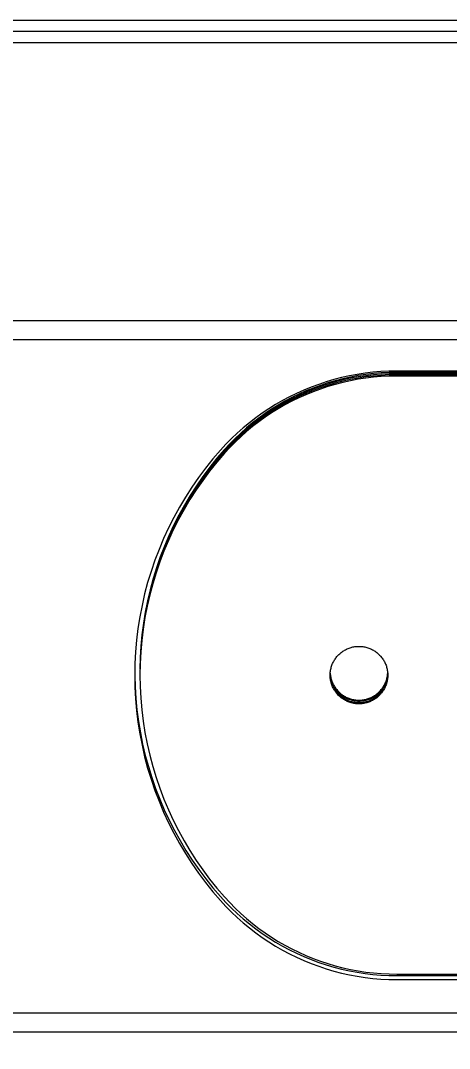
# Model space of a CAD drawing. Header units: millimetres. Extents: x -279 to 4999, y 61 to 3536.
# Drawn here: x 1339.3 to 1380.2, y 3176.5 to 3274.5 of the extents above; entities that cross this region are included whole.
import ezdxf

# ---------------------------------------------------------------- set-up
doc = ezdxf.new("R2010")
doc.units = ezdxf.units.MM
doc.layers.add('ZANO_R', color=7, linetype='Continuous', lineweight=0)
doc.layers.add('ZANO_W', color=1, linetype='Continuous', lineweight=0)
doc.styles.add('Arial', font='arial.ttf')
doc.styles.get("Standard").update_dxf_attribs({"font": 'ARIALUNI.TTF'})
doc.dimstyles.new('pl i ang', dxfattribs={"dimtxt": 50, "dimasz": 50, "dimexe": 1.25, "dimexo": 0.625, "dimgap": 10, "dimtad": 1, "dimtoh": 1, "dimtxsty": 'Standard', "dimcen": 2.5, "dimclrd": 1, "dimclre": 1, "dimclrt": 1, "dimadec": 0, "dimazin": 0, "dimtfac": 1, "dimtmove": 0, "dimatfit": 3, "dimfxl": 1, "dimarcsym": 1})

# ---------------------------------------------------------------- blocks, each defined once
blk = doc.blocks.new('*D420')
at = {"layer": 'ZANO_W', "color": 1, "lineweight": -2}
blk.add_arc((3828.638, 2822.362), 150.809, 99.55169, 164.75824, dxfattribs=at)
at = {"layer": 'ZANO_W', "color": 1}
for points in [[(3803.838, 2964.418), (3803.389, 2977.744), (3843.59, 2972.429)], [(3676.526, 2862.893), (3689.741, 2861.125), (3677.829, 2822.362)]]:
    blk.add_solid(points, dxfattribs=at)
at = {"layer": 'ZANO_W', "color": 1, "insert": (3706.832, 2956.908), "char_height": 40, "attachment_point": 5, "rotation": 42.15496, "style": 'Arial'}
blk.add_mtext('96%%d', dxfattribs=at)

msp = doc.modelspace()

# ---------------------------------------------------------------- linework, layer by layer
at = {"layer": 'ZANO_R'}
for p, q in [((2672.69, 3274.482), (191.518, 3274.482)), ((191.104, 3273.482), (2673.104, 3273.482)), ((2678.905, 3272.362), (188.218, 3272.362)), ((1399.24, 3245.855), (1311.838, 3245.855)), ((1311.838, 3244.071), (1399.24, 3244.071)), ((1369.169, 3240.246), (1368.44, 3240.032)), ((1369.904, 3240.436), (1369.169, 3240.246)), ((1370.021, 3240.328), (1369.302, 3240.142)), ((1370.645, 3240.601), (1369.904, 3240.436)), ((1370.746, 3240.489), (1370.021, 3240.328)), ((1370.746, 3240.371), (1370.021, 3240.21)), ((1370.746, 3240.254), (1370.021, 3240.092)), ((1371.392, 3240.74), (1370.645, 3240.601)), ((1371.476, 3240.626), (1370.746, 3240.489)), ((1371.476, 3240.508), (1370.746, 3240.371)), ((1371.476, 3240.39), (1370.746, 3240.254)), ((1371.476, 3240.273), (1370.746, 3240.136)), ((1372.143, 3240.855), (1371.392, 3240.74)), ((1372.21, 3240.738), (1371.476, 3240.626)), ((1372.21, 3240.62), (1371.476, 3240.508)), ((1372.21, 3240.502), (1371.476, 3240.39)), ((1372.21, 3240.385), (1371.476, 3240.273)), ((1372.897, 3240.944), (1372.143, 3240.855)), ((1372.948, 3240.825), (1372.21, 3240.738)), ((1372.948, 3240.707), (1372.21, 3240.62)), ((1372.948, 3240.589), (1372.21, 3240.502)), ((1372.948, 3240.472), (1372.21, 3240.385)), ((1373.654, 3241.008), (1372.897, 3240.944)), ((1373.688, 3240.887), (1372.948, 3240.825)), ((1373.688, 3240.769), (1372.948, 3240.707)), ((1373.688, 3240.652), (1372.948, 3240.589)), ((1373.688, 3240.534), (1372.948, 3240.472)), ((1374.412, 3241.046), (1373.654, 3241.008)), ((1374.429, 3240.924), (1373.688, 3240.887)), ((1374.429, 3240.807), (1373.688, 3240.769)), ((1374.429, 3240.689), (1373.688, 3240.652)), ((1374.429, 3240.571), (1373.688, 3240.534)), ((1375.172, 3241.059), (1374.412, 3241.046)), ((1375.172, 3240.937), (1374.429, 3240.924)), ((1375.172, 3240.819), (1374.429, 3240.807)), ((1375.172, 3240.701), (1374.429, 3240.689)), ((1375.172, 3240.584), (1374.429, 3240.571)), ((1491.951, 3241.059), (1375.172, 3241.059)), ((1491.951, 3240.937), (1375.172, 3240.937)), ((1491.951, 3240.819), (1375.172, 3240.819)), ((1491.951, 3240.701), (1375.172, 3240.701)), ((1491.951, 3240.584), (1375.172, 3240.584)), ((1366.303, 3239.243), (1365.61, 3238.932)), ((1367.007, 3239.53), (1366.303, 3239.243)), ((1367.188, 3239.442), (1366.5, 3239.161)), ((1367.188, 3239.324), (1366.5, 3239.044)), ((1367.719, 3239.793), (1367.007, 3239.53)), ((1367.885, 3239.699), (1367.188, 3239.442)), ((1367.885, 3239.581), (1367.188, 3239.324)), ((1367.885, 3239.464), (1367.188, 3239.206)), ((1367.885, 3239.346), (1367.188, 3239.089)), ((1368.44, 3240.032), (1367.719, 3239.793)), ((1368.59, 3239.933), (1367.885, 3239.699)), ((1368.59, 3239.815), (1367.885, 3239.581)), ((1368.59, 3239.697), (1367.885, 3239.464)), ((1368.59, 3239.579), (1367.885, 3239.346)), ((1369.302, 3240.142), (1368.59, 3239.933)), ((1369.302, 3240.025), (1368.59, 3239.815)), ((1369.302, 3239.907), (1368.59, 3239.697)), ((1369.302, 3239.789), (1368.59, 3239.579)), ((1370.021, 3240.21), (1369.302, 3240.025)), ((1370.021, 3240.092), (1369.302, 3239.907)), ((1370.021, 3239.975), (1369.302, 3239.789)), ((1370.746, 3240.136), (1370.021, 3239.975)), ((1364.928, 3238.599), (1364.257, 3238.242)), ((1365.155, 3238.531), (1364.5, 3238.183)), ((1365.155, 3238.414), (1364.5, 3238.065)), ((1365.155, 3238.296), (1364.5, 3237.948)), ((1365.61, 3238.932), (1364.928, 3238.599)), ((1365.823, 3238.858), (1365.155, 3238.531)), ((1365.823, 3238.74), (1365.155, 3238.414)), ((1365.823, 3238.622), (1365.155, 3238.296)), ((1365.823, 3238.505), (1365.155, 3238.178)), ((1366.5, 3239.161), (1365.823, 3238.858)), ((1366.5, 3239.044), (1365.823, 3238.74)), ((1366.5, 3238.926), (1365.823, 3238.622)), ((1366.5, 3238.808), (1365.823, 3238.505)), ((1367.188, 3239.206), (1366.5, 3238.926)), ((1367.188, 3239.089), (1366.5, 3238.808)), ((1362.954, 3237.463), (1362.322, 3237.04)), ((1363.225, 3237.421), (1362.608, 3237.008)), ((1363.225, 3237.303), (1362.608, 3236.89)), ((1363.599, 3237.863), (1362.954, 3237.463)), ((1363.856, 3237.813), (1363.225, 3237.421)), ((1363.856, 3237.695), (1363.225, 3237.303)), ((1363.856, 3237.577), (1363.225, 3237.185)), ((1363.856, 3237.459), (1363.225, 3237.068)), ((1364.257, 3238.242), (1363.599, 3237.863)), ((1364.5, 3238.183), (1363.856, 3237.813)), ((1364.5, 3238.065), (1363.856, 3237.695)), ((1364.5, 3237.948), (1363.856, 3237.577)), ((1364.5, 3237.83), (1363.856, 3237.459)), ((1365.155, 3238.178), (1364.5, 3237.83)), ((1361.706, 3236.597), (1361.104, 3236.133)), ((1362.005, 3236.574), (1361.417, 3236.121)), ((1362.005, 3236.456), (1361.417, 3236.003)), ((1362.005, 3236.339), (1361.417, 3235.885)), ((1362.322, 3237.04), (1361.706, 3236.597)), ((1362.608, 3237.008), (1362.005, 3236.574)), ((1362.608, 3236.89), (1362.005, 3236.456)), ((1362.608, 3236.772), (1362.005, 3236.339)), ((1362.608, 3236.655), (1362.005, 3236.221)), ((1363.225, 3237.185), (1362.608, 3236.772)), ((1363.225, 3237.068), (1362.608, 3236.655)), ((1360.519, 3235.649), (1359.95, 3235.146)), ((1360.845, 3235.647), (1360.289, 3235.155)), ((1360.845, 3235.53), (1360.289, 3235.037)), ((1360.845, 3235.412), (1360.289, 3234.92)), ((1361.104, 3236.133), (1360.519, 3235.649)), ((1361.417, 3236.121), (1360.845, 3235.647)), ((1361.417, 3236.003), (1360.845, 3235.53)), ((1361.417, 3235.885), (1360.845, 3235.412)), ((1361.417, 3235.767), (1360.845, 3235.294)), ((1362.005, 3236.221), (1361.417, 3235.767)), ((1359.399, 3234.623), (1358.865, 3234.083)), ((1359.749, 3234.645), (1359.228, 3234.116)), ((1359.749, 3234.527), (1359.228, 3233.998)), ((1359.749, 3234.409), (1359.228, 3233.881)), ((1359.95, 3235.146), (1359.399, 3234.623)), ((1360.289, 3235.155), (1359.749, 3234.645)), ((1360.289, 3235.037), (1359.749, 3234.527)), ((1360.289, 3234.92), (1359.749, 3234.409)), ((1360.289, 3234.802), (1359.749, 3234.291)), ((1360.845, 3235.294), (1360.289, 3234.802)), ((1358.35, 3233.525), (1357.62, 3232.677)), ((1358.724, 3233.57), (1358.012, 3232.744)), ((1358.724, 3233.452), (1358.025, 3232.641)), ((1358.865, 3234.083), (1358.35, 3233.525)), ((1359.228, 3234.116), (1358.724, 3233.57)), ((1359.228, 3233.998), (1358.724, 3233.452)), ((1359.228, 3233.881), (1358.724, 3233.335)), ((1359.228, 3233.763), (1358.724, 3233.217)), ((1359.749, 3234.291), (1359.228, 3233.763)), ((1357.62, 3232.677), (1356.92, 3231.804)), ((1358.005, 3232.382), (1357.315, 3231.523)), ((1358.012, 3232.744), (1357.33, 3231.894)), ((1358.025, 3232.641), (1357.353, 3231.806)), ((1358.053, 3232.557), (1357.407, 3231.757)), ((1358.724, 3233.217), (1358.005, 3232.382)), ((1358.724, 3233.335), (1358.053, 3232.557)), ((1356.92, 3231.804), (1356.25, 3230.908)), ((1357.315, 3231.523), (1356.656, 3230.641)), ((1357.33, 3231.894), (1356.676, 3231.021)), ((1357.353, 3231.806), (1356.71, 3230.95)), ((1357.407, 3231.757), (1356.788, 3230.938)), ((1356.25, 3230.908), (1355.612, 3229.989)), ((1356.656, 3230.641), (1356.028, 3229.736)), ((1356.676, 3231.021), (1356.053, 3230.126)), ((1356.71, 3230.95), (1356.096, 3230.072)), ((1356.788, 3230.938), (1356.195, 3230.098)), ((1355.612, 3229.989), (1355.006, 3229.048)), ((1356.028, 3229.736), (1355.431, 3228.809)), ((1356.053, 3230.126), (1355.461, 3229.21)), ((1356.096, 3230.072), (1355.512, 3229.173)), ((1356.195, 3230.098), (1355.63, 3229.241)), ((1355.006, 3229.048), (1354.433, 3228.087)), ((1355.431, 3228.809), (1354.867, 3227.863)), ((1355.461, 3229.21), (1354.901, 3228.274)), ((1355.512, 3229.173), (1354.959, 3228.256)), ((1355.63, 3229.241), (1355.092, 3228.365)), ((1354.433, 3228.087), (1353.893, 3227.106)), ((1354.867, 3227.863), (1354.336, 3226.898)), ((1354.901, 3228.274), (1354.374, 3227.32)), ((1354.959, 3228.256), (1354.437, 3227.321)), ((1355.092, 3228.365), (1354.583, 3227.472)), ((1353.893, 3227.106), (1353.388, 3226.108)), ((1354.336, 3226.898), (1353.839, 3225.915)), ((1354.374, 3227.32), (1353.879, 3226.348)), ((1354.437, 3227.321), (1353.946, 3226.368)), ((1354.404, 3227.14), (1353.947, 3226.25)), ((1354.41, 3227.152), (1354.404, 3227.14)), ((1354.573, 3227.453), (1354.41, 3227.152)), ((1354.583, 3227.472), (1354.573, 3227.453)), ((1353.388, 3226.108), (1352.918, 3225.092)), ((1353.839, 3225.915), (1353.376, 3224.915)), ((1353.879, 3226.348), (1353.418, 3225.36)), ((1353.946, 3226.368), (1353.489, 3225.4)), ((1353.947, 3226.25), (1353.518, 3225.346)), ((1352.918, 3225.092), (1352.484, 3224.061)), ((1353.376, 3224.915), (1352.948, 3223.9)), ((1353.418, 3225.36), (1352.991, 3224.356)), ((1353.489, 3225.4), (1353.064, 3224.416)), ((1353.518, 3225.346), (1353.118, 3224.429)), ((1352.484, 3224.061), (1352.085, 3223.016)), ((1352.948, 3223.9), (1352.555, 3222.87)), ((1352.991, 3224.356), (1352.599, 3223.339)), ((1353.064, 3224.416), (1352.672, 3223.419)), ((1353.118, 3224.429), (1352.747, 3223.5)), ((1352.085, 3223.016), (1351.723, 3221.957)), ((1352.555, 3222.87), (1352.199, 3221.828)), ((1352.599, 3223.339), (1352.242, 3222.309)), ((1352.672, 3223.419), (1352.314, 3222.409)), ((1352.494, 3222.814), (1352.382, 3222.492)), ((1352.503, 3222.839), (1352.494, 3222.814)), ((1352.619, 3223.158), (1352.503, 3222.839)), ((1352.628, 3223.184), (1352.619, 3223.158)), ((1352.747, 3223.5), (1352.628, 3223.184)), ((1351.723, 3221.957), (1351.398, 3220.886)), ((1352.199, 3221.828), (1351.879, 3220.773)), ((1352.242, 3222.309), (1351.92, 3221.267)), ((1352.314, 3222.409), (1351.991, 3221.388)), ((1352.145, 3221.775), (1352.041, 3221.438)), ((1352.151, 3221.791), (1352.145, 3221.775)), ((1352.258, 3222.122), (1352.151, 3221.791)), ((1352.264, 3222.143), (1352.258, 3222.122)), ((1352.374, 3222.469), (1352.264, 3222.143)), ((1352.382, 3222.492), (1352.374, 3222.469)), ((1351.398, 3220.886), (1351.11, 3219.805)), ((1351.879, 3220.773), (1351.595, 3219.709)), ((1351.92, 3221.267), (1351.635, 3220.214)), ((1351.991, 3221.388), (1351.702, 3220.356)), ((1351.935, 3221.083), (1351.737, 3220.374)), ((1352.037, 3221.426), (1351.935, 3221.083)), ((1352.041, 3221.438), (1352.037, 3221.426)), ((1351.11, 3219.805), (1350.86, 3218.714)), ((1351.595, 3219.709), (1351.349, 3218.635)), ((1351.635, 3220.214), (1351.385, 3219.153)), ((1351.702, 3220.356), (1351.448, 3219.316)), ((1351.737, 3220.374), (1351.508, 3219.464)), ((1350.86, 3218.714), (1350.648, 3217.615)), ((1351.385, 3219.153), (1351.173, 3218.083)), ((1351.448, 3219.316), (1351.229, 3218.267)), ((1351.508, 3219.464), (1351.307, 3218.547)), ((1351.173, 3218.083), (1350.997, 3217.007)), ((1351.229, 3218.267), (1351.045, 3217.211)), ((1351.307, 3218.547), (1351.132, 3217.624)), ((1351.349, 3218.635), (1351.14, 3217.553)), ((1350.648, 3217.615), (1350.474, 3216.51)), ((1350.997, 3217.007), (1350.858, 3215.925)), ((1350.985, 3216.697), (1350.866, 3215.766)), ((1351.045, 3217.211), (1350.898, 3216.15)), ((1351.14, 3217.553), (1350.969, 3216.465)), ((1351.132, 3217.624), (1350.985, 3216.697)), ((1350.474, 3216.51), (1350.338, 3215.399)), ((1350.858, 3215.925), (1350.756, 3214.84)), ((1350.866, 3215.766), (1350.774, 3214.832)), ((1350.898, 3216.15), (1350.786, 3215.085)), ((1350.969, 3216.465), (1350.836, 3215.371)), ((1350.338, 3215.399), (1350.241, 3214.285)), ((1350.756, 3214.84), (1350.692, 3213.751)), ((1350.786, 3215.085), (1350.71, 3214.016)), ((1350.836, 3215.371), (1350.74, 3214.274)), ((1350.774, 3214.832), (1350.761, 3214.678)), ((1370.897, 3214.732), (1370.991, 3214.753)), ((1370.991, 3214.753), (1371.085, 3214.772)), ((1371.085, 3214.772), (1371.179, 3214.787)), ((1371.179, 3214.787), (1371.275, 3214.798)), ((1371.275, 3214.798), (1371.37, 3214.807)), ((1371.37, 3214.807), (1371.466, 3214.812)), ((1371.466, 3214.812), (1371.561, 3214.813)), ((1371.561, 3214.813), (1371.657, 3214.812)), ((1371.657, 3214.812), (1371.753, 3214.807)), ((1371.753, 3214.807), (1371.848, 3214.798)), ((1371.848, 3214.798), (1371.943, 3214.787)), ((1371.943, 3214.787), (1372.038, 3214.772)), ((1372.038, 3214.772), (1372.132, 3214.753)), ((1372.132, 3214.753), (1372.225, 3214.732)), ((1350.241, 3214.285), (1350.183, 3213.167)), ((1350.71, 3214.016), (1350.67, 3212.946)), ((1350.74, 3214.274), (1350.683, 3213.173)), ((1350.713, 3213.964), (1350.7, 3213.701)), ((1350.72, 3214.078), (1350.713, 3213.964)), ((1350.735, 3214.321), (1350.72, 3214.078)), ((1350.745, 3214.455), (1350.735, 3214.321)), ((1350.761, 3214.678), (1350.745, 3214.455)), ((1369.34, 3213.684), (1369.397, 3213.76)), ((1369.397, 3213.76), (1369.458, 3213.835)), ((1369.458, 3213.835), (1369.521, 3213.907)), ((1369.521, 3213.907), (1369.586, 3213.977)), ((1369.586, 3213.977), (1369.654, 3214.044)), ((1369.654, 3214.044), (1369.724, 3214.11)), ((1369.724, 3214.11), (1369.797, 3214.172)), ((1369.797, 3214.172), (1369.871, 3214.233)), ((1369.871, 3214.233), (1369.948, 3214.29)), ((1369.948, 3214.29), (1370.026, 3214.345)), ((1370.026, 3214.345), (1370.107, 3214.397)), ((1370.107, 3214.397), (1370.189, 3214.446)), ((1370.189, 3214.446), (1370.273, 3214.493)), ((1370.273, 3214.493), (1370.358, 3214.536)), ((1370.358, 3214.536), (1370.445, 3214.577)), ((1370.445, 3214.577), (1370.533, 3214.614)), ((1370.533, 3214.614), (1370.623, 3214.648)), ((1370.623, 3214.648), (1370.713, 3214.679)), ((1370.713, 3214.679), (1370.805, 3214.707)), ((1370.805, 3214.707), (1370.897, 3214.732)), ((1372.225, 3214.732), (1372.318, 3214.707)), ((1372.318, 3214.707), (1372.41, 3214.679)), ((1372.41, 3214.679), (1372.5, 3214.648)), ((1372.5, 3214.648), (1372.59, 3214.614)), ((1372.59, 3214.614), (1372.678, 3214.577)), ((1372.678, 3214.577), (1372.765, 3214.536)), ((1372.765, 3214.536), (1372.85, 3214.493)), ((1372.85, 3214.493), (1372.934, 3214.446)), ((1372.934, 3214.446), (1373.016, 3214.397)), ((1373.016, 3214.397), (1373.097, 3214.345)), ((1373.097, 3214.345), (1373.175, 3214.29)), ((1373.175, 3214.29), (1373.252, 3214.233)), ((1373.252, 3214.233), (1373.326, 3214.172)), ((1373.326, 3214.172), (1373.399, 3214.11)), ((1373.399, 3214.11), (1373.469, 3214.044)), ((1373.469, 3214.044), (1373.537, 3213.977)), ((1373.537, 3213.977), (1373.602, 3213.907)), ((1373.602, 3213.907), (1373.665, 3213.835)), ((1373.665, 3213.835), (1373.725, 3213.76)), ((1373.725, 3213.76), (1373.783, 3213.684)), ((1350.183, 3213.167), (1350.164, 3212.048)), ((1350.683, 3213.173), (1350.664, 3212.072)), ((1350.692, 3213.751), (1350.665, 3212.661)), ((1350.669, 3212.898), (1350.666, 3212.661)), ((1350.682, 3213.253), (1350.67, 3212.828)), ((1350.673, 3212.946), (1350.67, 3212.828)), ((1350.684, 3213.323), (1350.682, 3213.253)), ((1350.695, 3213.608), (1350.684, 3213.323)), ((1350.7, 3213.701), (1350.695, 3213.608)), ((1368.895, 3212.736), (1368.92, 3212.828)), ((1368.92, 3212.828), (1368.948, 3212.92)), ((1368.948, 3212.92), (1368.98, 3213.01)), ((1368.98, 3213.01), (1369.014, 3213.099)), ((1369.014, 3213.099), (1369.052, 3213.188)), ((1369.052, 3213.188), (1369.092, 3213.274)), ((1369.092, 3213.274), (1369.136, 3213.36)), ((1369.136, 3213.36), (1369.183, 3213.443)), ((1369.183, 3213.443), (1369.232, 3213.525)), ((1369.232, 3213.525), (1369.285, 3213.605)), ((1369.285, 3213.605), (1369.34, 3213.684)), ((1373.783, 3213.684), (1373.838, 3213.605)), ((1373.838, 3213.605), (1373.891, 3213.525)), ((1373.891, 3213.525), (1373.94, 3213.443)), ((1373.94, 3213.443), (1373.987, 3213.36)), ((1373.987, 3213.36), (1374.031, 3213.274)), ((1374.031, 3213.274), (1374.071, 3213.188)), ((1374.071, 3213.188), (1374.109, 3213.099)), ((1374.109, 3213.099), (1374.143, 3213.01)), ((1374.143, 3213.01), (1374.175, 3212.92)), ((1374.175, 3212.92), (1374.203, 3212.828)), ((1374.203, 3212.828), (1374.228, 3212.736)), ((1350.164, 3212.048), (1350.183, 3210.929)), ((1350.166, 3212.041), (1350.198, 3210.941)), ((1350.664, 3212.072), (1350.683, 3210.97)), ((1368.811, 3212.072), (1368.813, 3212.168)), ((1368.813, 3211.976), (1368.811, 3212.072)), ((1368.812, 3212.131), (1368.816, 3212.035)), ((1368.813, 3212.168), (1368.819, 3212.263)), ((1368.819, 3211.88), (1368.813, 3211.976)), ((1368.82, 3212.09), (1368.814, 3212.185)), ((1368.816, 3212.035), (1368.823, 3211.94)), ((1368.817, 3212.248), (1368.825, 3212.154)), ((1368.819, 3212.263), (1368.827, 3212.359)), ((1368.827, 3211.785), (1368.819, 3211.88)), ((1368.83, 3211.995), (1368.82, 3212.09)), ((1368.823, 3211.94), (1368.834, 3211.845)), ((1368.825, 3212.154), (1368.837, 3212.059)), ((1368.827, 3212.359), (1368.839, 3212.454)), ((1368.843, 3211.901), (1368.83, 3211.995)), ((1368.834, 3211.845), (1368.848, 3211.75)), ((1368.837, 3212.059), (1368.851, 3211.965)), ((1368.839, 3212.454), (1368.855, 3212.548)), ((1368.859, 3211.807), (1368.843, 3211.901)), ((1368.851, 3211.965), (1368.869, 3211.872)), ((1368.855, 3212.548), (1368.873, 3212.642)), ((1368.878, 3211.714), (1368.859, 3211.807)), ((1368.869, 3211.872), (1368.89, 3211.779)), ((1368.873, 3212.642), (1368.895, 3212.736)), ((1374.228, 3212.736), (1374.25, 3212.642)), ((1374.233, 3211.779), (1374.254, 3211.872)), ((1374.264, 3211.807), (1374.245, 3211.714)), ((1374.25, 3212.642), (1374.268, 3212.548)), ((1374.254, 3211.872), (1374.272, 3211.965)), ((1374.28, 3211.901), (1374.264, 3211.807)), ((1374.268, 3212.548), (1374.284, 3212.454)), ((1374.272, 3211.965), (1374.286, 3212.059)), ((1374.275, 3211.75), (1374.289, 3211.845)), ((1374.293, 3211.995), (1374.28, 3211.901)), ((1374.284, 3212.454), (1374.296, 3212.359)), ((1374.286, 3212.059), (1374.298, 3212.154)), ((1374.289, 3211.845), (1374.3, 3211.94)), ((1374.303, 3212.09), (1374.293, 3211.995)), ((1374.296, 3212.359), (1374.304, 3212.263)), ((1374.304, 3211.88), (1374.296, 3211.785)), ((1374.298, 3212.154), (1374.306, 3212.248)), ((1374.3, 3211.94), (1374.307, 3212.035)), ((1374.309, 3212.185), (1374.303, 3212.09)), ((1374.304, 3212.263), (1374.31, 3212.168)), ((1374.31, 3211.976), (1374.304, 3211.88)), ((1374.307, 3212.035), (1374.311, 3212.131)), ((1374.31, 3212.168), (1374.311, 3212.072)), ((1374.311, 3212.072), (1374.31, 3211.976)), ((1350.183, 3210.929), (1350.241, 3209.812)), ((1350.198, 3210.941), (1350.268, 3209.842)), ((1350.683, 3210.97), (1350.74, 3209.87)), ((1368.839, 3211.69), (1368.827, 3211.785)), ((1368.855, 3211.595), (1368.839, 3211.69)), ((1368.848, 3211.75), (1368.865, 3211.656)), ((1368.873, 3211.501), (1368.855, 3211.595)), ((1368.865, 3211.656), (1368.886, 3211.563)), ((1368.895, 3211.408), (1368.873, 3211.501)), ((1368.9, 3211.621), (1368.878, 3211.714)), ((1368.886, 3211.563), (1368.909, 3211.47)), ((1368.89, 3211.779), (1368.914, 3211.687)), ((1368.92, 3211.316), (1368.895, 3211.408)), ((1368.926, 3211.53), (1368.9, 3211.621)), ((1368.909, 3211.47), (1368.936, 3211.379)), ((1368.914, 3211.687), (1368.942, 3211.596)), ((1368.948, 3211.224), (1368.92, 3211.316)), ((1368.955, 3211.439), (1368.926, 3211.53)), ((1368.936, 3211.379), (1368.966, 3211.288)), ((1368.942, 3211.596), (1368.972, 3211.506)), ((1368.98, 3211.134), (1368.948, 3211.224)), ((1368.987, 3211.349), (1368.955, 3211.439)), ((1368.966, 3211.288), (1368.999, 3211.198)), ((1368.972, 3211.506), (1369.006, 3211.417)), ((1369.014, 3211.044), (1368.98, 3211.134)), ((1369.022, 3211.261), (1368.987, 3211.349)), ((1368.999, 3211.198), (1369.036, 3211.11)), ((1369.006, 3211.417), (1369.042, 3211.33)), ((1369.052, 3210.956), (1369.014, 3211.044)), ((1369.06, 3211.173), (1369.022, 3211.261)), ((1369.036, 3211.11), (1369.075, 3211.023)), ((1369.042, 3211.33), (1369.082, 3211.243)), ((1369.092, 3210.869), (1369.052, 3210.956)), ((1369.101, 3211.087), (1369.06, 3211.173)), ((1369.075, 3211.023), (1369.117, 3210.937)), ((1369.082, 3211.243), (1369.125, 3211.158)), ((1369.136, 3210.784), (1369.092, 3210.869)), ((1369.145, 3211.003), (1369.101, 3211.087)), ((1369.117, 3210.937), (1369.163, 3210.853)), ((1369.125, 3211.158), (1369.17, 3211.075)), ((1369.192, 3210.92), (1369.145, 3211.003)), ((1369.163, 3210.853), (1369.211, 3210.771)), ((1369.17, 3211.075), (1369.218, 3210.993)), ((1369.241, 3210.839), (1369.192, 3210.92)), ((1369.218, 3210.993), (1369.27, 3210.913)), ((1369.294, 3210.76), (1369.241, 3210.839)), ((1369.27, 3210.913), (1369.324, 3210.835)), ((1369.324, 3210.835), (1369.38, 3210.758)), ((1373.743, 3210.758), (1373.799, 3210.835)), ((1373.799, 3210.835), (1373.853, 3210.913)), ((1373.882, 3210.839), (1373.829, 3210.76)), ((1373.853, 3210.913), (1373.904, 3210.993)), ((1373.931, 3210.92), (1373.882, 3210.839)), ((1373.904, 3210.993), (1373.953, 3211.075)), ((1373.912, 3210.771), (1373.96, 3210.853)), ((1373.978, 3211.003), (1373.931, 3210.92)), ((1373.953, 3211.075), (1373.998, 3211.158)), ((1373.96, 3210.853), (1374.006, 3210.937)), ((1374.022, 3211.087), (1373.978, 3211.003)), ((1374.031, 3210.869), (1373.987, 3210.784)), ((1373.998, 3211.158), (1374.041, 3211.243)), ((1374.006, 3210.937), (1374.048, 3211.023)), ((1374.063, 3211.173), (1374.022, 3211.087)), ((1374.071, 3210.956), (1374.031, 3210.869)), ((1374.041, 3211.243), (1374.081, 3211.33)), ((1374.048, 3211.023), (1374.087, 3211.11)), ((1374.101, 3211.261), (1374.063, 3211.173)), ((1374.109, 3211.044), (1374.071, 3210.956)), ((1374.081, 3211.33), (1374.117, 3211.417)), ((1374.087, 3211.11), (1374.124, 3211.198)), ((1374.136, 3211.349), (1374.101, 3211.261)), ((1374.143, 3211.134), (1374.109, 3211.044)), ((1374.117, 3211.417), (1374.151, 3211.506)), ((1374.124, 3211.198), (1374.157, 3211.288)), ((1374.168, 3211.439), (1374.136, 3211.349)), ((1374.175, 3211.224), (1374.143, 3211.134)), ((1374.151, 3211.506), (1374.181, 3211.596)), ((1374.157, 3211.288), (1374.187, 3211.379)), ((1374.197, 3211.53), (1374.168, 3211.439)), ((1374.203, 3211.316), (1374.175, 3211.224)), ((1374.181, 3211.596), (1374.209, 3211.687)), ((1374.187, 3211.379), (1374.214, 3211.47)), ((1374.223, 3211.621), (1374.197, 3211.53)), ((1374.228, 3211.408), (1374.203, 3211.316)), ((1374.209, 3211.687), (1374.233, 3211.779)), ((1374.214, 3211.47), (1374.237, 3211.563)), ((1374.245, 3211.714), (1374.223, 3211.621)), ((1374.25, 3211.501), (1374.228, 3211.408)), ((1374.237, 3211.563), (1374.258, 3211.656)), ((1374.268, 3211.595), (1374.25, 3211.501)), ((1374.258, 3211.656), (1374.275, 3211.75)), ((1374.284, 3211.69), (1374.268, 3211.595)), ((1374.296, 3211.785), (1374.284, 3211.69)), ((1350.268, 3209.842), (1350.375, 3208.747)), ((1350.74, 3209.87), (1350.836, 3208.772)), ((1369.183, 3210.7), (1369.136, 3210.784)), ((1369.232, 3210.618), (1369.183, 3210.7)), ((1369.211, 3210.771), (1369.262, 3210.69)), ((1369.285, 3210.538), (1369.232, 3210.618)), ((1369.262, 3210.69), (1369.316, 3210.611)), ((1369.34, 3210.46), (1369.285, 3210.538)), ((1369.349, 3210.682), (1369.294, 3210.76)), ((1369.316, 3210.611), (1369.372, 3210.534)), ((1369.397, 3210.383), (1369.34, 3210.46)), ((1369.407, 3210.606), (1369.349, 3210.682)), ((1369.372, 3210.534), (1369.431, 3210.459)), ((1369.38, 3210.758), (1369.439, 3210.684)), ((1369.458, 3210.309), (1369.397, 3210.383)), ((1369.467, 3210.533), (1369.407, 3210.606)), ((1369.431, 3210.459), (1369.493, 3210.386)), ((1369.439, 3210.684), (1369.501, 3210.612)), ((1369.521, 3210.237), (1369.458, 3210.309)), ((1369.53, 3210.462), (1369.467, 3210.533)), ((1369.493, 3210.386), (1369.557, 3210.315)), ((1369.501, 3210.612), (1369.565, 3210.542)), ((1369.586, 3210.167), (1369.521, 3210.237)), ((1369.596, 3210.392), (1369.53, 3210.462)), ((1369.557, 3210.315), (1369.624, 3210.247)), ((1369.565, 3210.542), (1369.632, 3210.474)), ((1369.654, 3210.099), (1369.586, 3210.167)), ((1369.664, 3210.325), (1369.596, 3210.392)), ((1369.624, 3210.247), (1369.693, 3210.18)), ((1369.632, 3210.474), (1369.701, 3210.408)), ((1369.724, 3210.034), (1369.654, 3210.099)), ((1369.734, 3210.261), (1369.664, 3210.325)), ((1369.693, 3210.18), (1369.764, 3210.117)), ((1369.701, 3210.408), (1369.772, 3210.345)), ((1369.797, 3209.971), (1369.724, 3210.034)), ((1369.806, 3210.199), (1369.734, 3210.261)), ((1369.764, 3210.117), (1369.837, 3210.056)), ((1369.772, 3210.345), (1369.845, 3210.285)), ((1369.871, 3209.911), (1369.797, 3209.971)), ((1369.88, 3210.139), (1369.806, 3210.199)), ((1369.837, 3210.056), (1369.913, 3209.997)), ((1369.845, 3210.285), (1369.92, 3210.227)), ((1369.948, 3209.854), (1369.871, 3209.911)), ((1369.956, 3210.083), (1369.88, 3210.139)), ((1369.913, 3209.997), (1369.99, 3209.941)), ((1369.92, 3210.227), (1369.998, 3210.171)), ((1370.026, 3209.799), (1369.948, 3209.854)), ((1370.035, 3210.028), (1369.956, 3210.083)), ((1369.99, 3209.941), (1370.07, 3209.888)), ((1369.998, 3210.171), (1370.077, 3210.119)), ((1370.115, 3209.977), (1370.035, 3210.028)), ((1370.07, 3209.888), (1370.151, 3209.837)), ((1370.077, 3210.119), (1370.158, 3210.069)), ((1370.197, 3209.928), (1370.115, 3209.977)), ((1370.151, 3209.837), (1370.234, 3209.79)), ((1370.158, 3210.069), (1370.24, 3210.022)), ((1370.28, 3209.882), (1370.197, 3209.928)), ((1370.24, 3210.022), (1370.324, 3209.977)), ((1370.365, 3209.84), (1370.28, 3209.882)), ((1370.324, 3209.977), (1370.41, 3209.936)), ((1370.452, 3209.8), (1370.365, 3209.84)), ((1370.41, 3209.936), (1370.497, 3209.898)), ((1370.497, 3209.898), (1370.585, 3209.862)), ((1370.585, 3209.862), (1370.675, 3209.83)), ((1372.448, 3209.83), (1372.538, 3209.862)), ((1372.538, 3209.862), (1372.626, 3209.898)), ((1372.626, 3209.898), (1372.713, 3209.936)), ((1372.758, 3209.84), (1372.671, 3209.8)), ((1372.713, 3209.936), (1372.799, 3209.977)), ((1372.843, 3209.882), (1372.758, 3209.84)), ((1372.799, 3209.977), (1372.883, 3210.022)), ((1372.926, 3209.928), (1372.843, 3209.882)), ((1372.883, 3210.022), (1372.965, 3210.069)), ((1372.889, 3209.79), (1372.972, 3209.837)), ((1373.008, 3209.977), (1372.926, 3209.928)), ((1372.965, 3210.069), (1373.046, 3210.119)), ((1372.972, 3209.837), (1373.053, 3209.888)), ((1373.088, 3210.028), (1373.008, 3209.977)), ((1373.046, 3210.119), (1373.125, 3210.171)), ((1373.053, 3209.888), (1373.133, 3209.941)), ((1373.166, 3210.083), (1373.088, 3210.028)), ((1373.175, 3209.854), (1373.097, 3209.799)), ((1373.125, 3210.171), (1373.203, 3210.227)), ((1373.133, 3209.941), (1373.21, 3209.997)), ((1373.243, 3210.139), (1373.166, 3210.083)), ((1373.252, 3209.911), (1373.175, 3209.854)), ((1373.203, 3210.227), (1373.278, 3210.285)), ((1373.21, 3209.997), (1373.286, 3210.056)), ((1373.317, 3210.199), (1373.243, 3210.139)), ((1373.326, 3209.971), (1373.252, 3209.911)), ((1373.278, 3210.285), (1373.351, 3210.345)), ((1373.286, 3210.056), (1373.359, 3210.117)), ((1373.389, 3210.261), (1373.317, 3210.199)), ((1373.399, 3210.034), (1373.326, 3209.971)), ((1373.351, 3210.345), (1373.422, 3210.408)), ((1373.359, 3210.117), (1373.43, 3210.18)), ((1373.459, 3210.325), (1373.389, 3210.261)), ((1373.469, 3210.099), (1373.399, 3210.034)), ((1373.422, 3210.408), (1373.491, 3210.474)), ((1373.43, 3210.18), (1373.499, 3210.247)), ((1373.527, 3210.392), (1373.459, 3210.325)), ((1373.537, 3210.167), (1373.469, 3210.099)), ((1373.491, 3210.474), (1373.558, 3210.542)), ((1373.499, 3210.247), (1373.566, 3210.315)), ((1373.593, 3210.462), (1373.527, 3210.392)), ((1373.602, 3210.237), (1373.537, 3210.167)), ((1373.558, 3210.542), (1373.622, 3210.612)), ((1373.566, 3210.315), (1373.63, 3210.386)), ((1373.656, 3210.533), (1373.593, 3210.462)), ((1373.665, 3210.309), (1373.602, 3210.237)), ((1373.622, 3210.612), (1373.684, 3210.684)), ((1373.63, 3210.386), (1373.692, 3210.459)), ((1373.716, 3210.606), (1373.656, 3210.533)), ((1373.725, 3210.383), (1373.665, 3210.309)), ((1373.684, 3210.684), (1373.743, 3210.758)), ((1373.692, 3210.459), (1373.751, 3210.534)), ((1373.774, 3210.682), (1373.716, 3210.606)), ((1373.783, 3210.46), (1373.725, 3210.383)), ((1373.751, 3210.534), (1373.807, 3210.611)), ((1373.829, 3210.76), (1373.774, 3210.682)), ((1373.838, 3210.538), (1373.783, 3210.46)), ((1373.807, 3210.611), (1373.861, 3210.69)), ((1373.891, 3210.618), (1373.838, 3210.538)), ((1373.861, 3210.69), (1373.912, 3210.771)), ((1373.94, 3210.7), (1373.891, 3210.618)), ((1373.987, 3210.784), (1373.94, 3210.7)), ((1350.241, 3209.812), (1350.338, 3208.697)), ((1370.107, 3209.747), (1370.026, 3209.799)), ((1370.189, 3209.697), (1370.107, 3209.747)), ((1370.273, 3209.651), (1370.189, 3209.697)), ((1370.234, 3209.79), (1370.318, 3209.745)), ((1370.358, 3209.608), (1370.273, 3209.651)), ((1370.318, 3209.745), (1370.404, 3209.703)), ((1370.445, 3209.567), (1370.358, 3209.608)), ((1370.404, 3209.703), (1370.492, 3209.665)), ((1370.533, 3209.53), (1370.445, 3209.567)), ((1370.539, 3209.763), (1370.452, 3209.8)), ((1370.492, 3209.665), (1370.58, 3209.629)), ((1370.623, 3209.496), (1370.533, 3209.53)), ((1370.628, 3209.729), (1370.539, 3209.763)), ((1370.58, 3209.629), (1370.67, 3209.596)), ((1370.713, 3209.464), (1370.623, 3209.496)), ((1370.718, 3209.698), (1370.628, 3209.729)), ((1370.67, 3209.596), (1370.761, 3209.567)), ((1370.675, 3209.83), (1370.765, 3209.801)), ((1370.805, 3209.436), (1370.713, 3209.464)), ((1370.81, 3209.67), (1370.718, 3209.698)), ((1370.761, 3209.567), (1370.853, 3209.541)), ((1370.765, 3209.801), (1370.857, 3209.775)), ((1370.897, 3209.412), (1370.805, 3209.436)), ((1370.902, 3209.646), (1370.81, 3209.67)), ((1370.853, 3209.541), (1370.946, 3209.518)), ((1370.857, 3209.775), (1370.949, 3209.752)), ((1370.991, 3209.39), (1370.897, 3209.412)), ((1370.994, 3209.625), (1370.902, 3209.646)), ((1370.946, 3209.518), (1371.039, 3209.498)), ((1370.949, 3209.752), (1371.042, 3209.733)), ((1371.085, 3209.372), (1370.991, 3209.39)), ((1371.088, 3209.607), (1370.994, 3209.625)), ((1371.039, 3209.498), (1371.133, 3209.482)), ((1371.042, 3209.733), (1371.135, 3209.717)), ((1371.179, 3209.357), (1371.085, 3209.372)), ((1371.182, 3209.592), (1371.088, 3209.607)), ((1371.133, 3209.482), (1371.228, 3209.468)), ((1371.135, 3209.717), (1371.23, 3209.703)), ((1371.275, 3209.345), (1371.179, 3209.357)), ((1371.276, 3209.58), (1371.182, 3209.592)), ((1371.228, 3209.468), (1371.323, 3209.458)), ((1371.23, 3209.703), (1371.324, 3209.694)), ((1371.37, 3209.337), (1371.275, 3209.345)), ((1371.371, 3209.572), (1371.276, 3209.58)), ((1371.323, 3209.458), (1371.418, 3209.452)), ((1371.324, 3209.694), (1371.419, 3209.687)), ((1371.466, 3209.332), (1371.37, 3209.337)), ((1371.466, 3209.567), (1371.371, 3209.572)), ((1371.418, 3209.452), (1371.514, 3209.448)), ((1371.419, 3209.687), (1371.514, 3209.684)), ((1371.561, 3209.566), (1371.466, 3209.567)), ((1371.561, 3209.33), (1371.466, 3209.332)), ((1371.514, 3209.684), (1371.609, 3209.684)), ((1371.514, 3209.448), (1371.609, 3209.448)), ((1371.657, 3209.567), (1371.561, 3209.566)), ((1371.657, 3209.332), (1371.561, 3209.33)), ((1371.609, 3209.684), (1371.704, 3209.687)), ((1371.609, 3209.448), (1371.705, 3209.452)), ((1371.752, 3209.572), (1371.657, 3209.567)), ((1371.753, 3209.337), (1371.657, 3209.332)), ((1371.704, 3209.687), (1371.799, 3209.694)), ((1371.705, 3209.452), (1371.8, 3209.458)), ((1371.847, 3209.58), (1371.752, 3209.572)), ((1371.848, 3209.345), (1371.753, 3209.337)), ((1371.799, 3209.694), (1371.893, 3209.703)), ((1371.8, 3209.458), (1371.895, 3209.468)), ((1371.941, 3209.592), (1371.847, 3209.58)), ((1371.943, 3209.357), (1371.848, 3209.345)), ((1371.893, 3209.703), (1371.987, 3209.717)), ((1371.895, 3209.468), (1371.99, 3209.482)), ((1372.035, 3209.607), (1371.941, 3209.592)), ((1372.038, 3209.372), (1371.943, 3209.357)), ((1371.987, 3209.717), (1372.081, 3209.733)), ((1371.99, 3209.482), (1372.084, 3209.498)), ((1372.129, 3209.625), (1372.035, 3209.607)), ((1372.132, 3209.39), (1372.038, 3209.372)), ((1372.081, 3209.733), (1372.174, 3209.752)), ((1372.084, 3209.498), (1372.177, 3209.518)), ((1372.221, 3209.646), (1372.129, 3209.625)), ((1372.225, 3209.412), (1372.132, 3209.39)), ((1372.174, 3209.752), (1372.266, 3209.775)), ((1372.177, 3209.518), (1372.27, 3209.541)), ((1372.313, 3209.67), (1372.221, 3209.646)), ((1372.318, 3209.436), (1372.225, 3209.412)), ((1372.266, 3209.775), (1372.358, 3209.801)), ((1372.27, 3209.541), (1372.362, 3209.567)), ((1372.405, 3209.698), (1372.313, 3209.67)), ((1372.41, 3209.464), (1372.318, 3209.436)), ((1372.358, 3209.801), (1372.448, 3209.83)), ((1372.362, 3209.567), (1372.453, 3209.596)), ((1372.495, 3209.729), (1372.405, 3209.698)), ((1372.5, 3209.496), (1372.41, 3209.464)), ((1372.453, 3209.596), (1372.543, 3209.629)), ((1372.584, 3209.763), (1372.495, 3209.729)), ((1372.59, 3209.53), (1372.5, 3209.496)), ((1372.543, 3209.629), (1372.631, 3209.665)), ((1372.671, 3209.8), (1372.584, 3209.763)), ((1372.678, 3209.567), (1372.59, 3209.53)), ((1372.631, 3209.665), (1372.719, 3209.703)), ((1372.765, 3209.608), (1372.678, 3209.567)), ((1372.719, 3209.703), (1372.805, 3209.745)), ((1372.85, 3209.651), (1372.765, 3209.608)), ((1372.805, 3209.745), (1372.889, 3209.79)), ((1372.934, 3209.697), (1372.85, 3209.651)), ((1373.016, 3209.747), (1372.934, 3209.697)), ((1373.097, 3209.799), (1373.016, 3209.747)), ((1350.338, 3208.697), (1350.474, 3207.586)), ((1350.375, 3208.747), (1350.519, 3207.656)), ((1350.836, 3208.772), (1350.969, 3207.679)), ((1350.474, 3207.586), (1350.648, 3206.481)), ((1350.519, 3207.656), (1350.7, 3206.57)), ((1350.969, 3207.679), (1351.14, 3206.59)), ((1350.648, 3206.481), (1350.86, 3205.382)), ((1350.7, 3206.57), (1350.919, 3205.491)), ((1351.14, 3206.59), (1351.349, 3205.509)), ((1350.86, 3205.382), (1351.11, 3204.292)), ((1350.919, 3205.491), (1351.174, 3204.42)), ((1351.349, 3205.509), (1351.595, 3204.435)), ((1351.11, 3204.292), (1351.398, 3203.21)), ((1351.174, 3204.42), (1351.465, 3203.359)), ((1351.595, 3204.435), (1351.879, 3203.37)), ((1351.398, 3203.21), (1351.723, 3202.14)), ((1351.465, 3203.359), (1351.792, 3202.308)), ((1351.879, 3203.37), (1352.199, 3202.316)), ((1351.723, 3202.14), (1352.085, 3201.081)), ((1351.792, 3202.308), (1352.155, 3201.269)), ((1352.199, 3202.316), (1352.555, 3201.274)), ((1352.085, 3201.081), (1352.484, 3200.035)), ((1352.155, 3201.269), (1352.553, 3200.243)), ((1352.555, 3201.274), (1352.948, 3200.244)), ((1352.484, 3200.035), (1352.918, 3199.004)), ((1352.553, 3200.243), (1352.986, 3199.231)), ((1352.948, 3200.244), (1353.376, 3199.229)), ((1352.986, 3199.231), (1353.453, 3198.234)), ((1353.376, 3199.229), (1353.839, 3198.229)), ((1352.918, 3199.004), (1353.388, 3197.989)), ((1353.453, 3198.234), (1353.954, 3197.254)), ((1353.839, 3198.229), (1354.336, 3197.246)), ((1353.388, 3197.989), (1353.893, 3196.99)), ((1353.954, 3197.254), (1354.488, 3196.292)), ((1354.336, 3197.246), (1354.867, 3196.281)), ((1353.893, 3196.99), (1354.433, 3196.01)), ((1354.488, 3196.292), (1355.055, 3195.348)), ((1354.867, 3196.281), (1355.431, 3195.334)), ((1354.433, 3196.01), (1355.006, 3195.049)), ((1355.055, 3195.348), (1355.653, 3194.424)), ((1355.431, 3195.334), (1356.028, 3194.408)), ((1355.006, 3195.049), (1355.612, 3194.108)), ((1355.653, 3194.424), (1356.283, 3193.521)), ((1356.028, 3194.408), (1356.656, 3193.503)), ((1355.612, 3194.108), (1356.25, 3193.189)), ((1356.25, 3193.189), (1356.92, 3192.292)), ((1356.283, 3193.521), (1356.942, 3192.64)), ((1356.656, 3193.503), (1357.315, 3192.621)), ((1356.92, 3192.292), (1357.62, 3191.42)), ((1356.942, 3192.64), (1357.632, 3191.782)), ((1357.315, 3192.621), (1358.005, 3191.761)), ((1357.62, 3191.42), (1358.35, 3190.572)), ((1357.632, 3191.782), (1358.35, 3190.949)), ((1358.005, 3191.761), (1358.724, 3190.927)), ((1358.35, 3190.949), (1358.865, 3190.39)), ((1358.35, 3190.572), (1358.865, 3190.014)), ((1358.724, 3190.927), (1359.228, 3190.381)), ((1358.865, 3190.39), (1359.399, 3189.85)), ((1359.228, 3190.381), (1359.749, 3189.852)), ((1358.865, 3190.014), (1359.399, 3189.473)), ((1359.399, 3189.85), (1359.95, 3189.328)), ((1359.399, 3189.473), (1359.95, 3188.951)), ((1359.749, 3189.852), (1360.289, 3189.342)), ((1359.95, 3189.328), (1360.519, 3188.824)), ((1360.289, 3189.342), (1360.845, 3188.849)), ((1359.95, 3188.951), (1360.519, 3188.448)), ((1360.519, 3188.824), (1361.104, 3188.34)), ((1360.519, 3188.448), (1361.104, 3187.964)), ((1360.845, 3188.849), (1361.417, 3188.376)), ((1361.104, 3188.34), (1361.706, 3187.876)), ((1361.417, 3188.376), (1362.005, 3187.923)), ((1361.104, 3187.964), (1361.706, 3187.5)), ((1361.706, 3187.876), (1362.322, 3187.433)), ((1361.706, 3187.5), (1362.322, 3187.056)), ((1362.005, 3187.923), (1362.608, 3187.489)), ((1362.322, 3187.433), (1362.954, 3187.011)), ((1362.608, 3187.489), (1363.225, 3187.076)), ((1362.322, 3187.056), (1362.954, 3186.634)), ((1362.954, 3187.011), (1363.599, 3186.61)), ((1362.954, 3186.634), (1363.599, 3186.233)), ((1363.225, 3187.076), (1363.856, 3186.684)), ((1363.599, 3186.61), (1364.257, 3186.231)), ((1363.856, 3186.684), (1364.5, 3186.314)), ((1364.5, 3186.314), (1365.155, 3185.965)), ((1363.599, 3186.233), (1364.257, 3185.854)), ((1364.257, 3186.231), (1364.928, 3185.875)), ((1364.257, 3185.854), (1364.928, 3185.498)), ((1364.928, 3185.875), (1365.61, 3185.541)), ((1364.928, 3185.498), (1365.61, 3185.164)), ((1365.155, 3185.965), (1365.823, 3185.639)), ((1365.61, 3185.541), (1366.303, 3185.23)), ((1365.823, 3185.639), (1366.5, 3185.335)), ((1366.5, 3185.335), (1367.188, 3185.055)), ((1365.61, 3185.164), (1366.303, 3184.854)), ((1366.303, 3185.23), (1367.007, 3184.944)), ((1366.303, 3184.854), (1367.007, 3184.567)), ((1367.007, 3184.944), (1367.719, 3184.68)), ((1367.007, 3184.567), (1367.719, 3184.304)), ((1367.188, 3185.055), (1367.885, 3184.798)), ((1367.719, 3184.68), (1368.44, 3184.442)), ((1367.885, 3184.798), (1368.59, 3184.564)), ((1368.44, 3184.442), (1369.169, 3184.227)), ((1368.59, 3184.564), (1369.302, 3184.354)), ((1369.302, 3184.354), (1370.021, 3184.169)), ((1367.719, 3184.304), (1368.44, 3184.065)), ((1368.44, 3184.065), (1369.169, 3183.851)), ((1369.169, 3184.227), (1369.904, 3184.037)), ((1369.169, 3183.851), (1369.904, 3183.661)), ((1369.904, 3184.037), (1370.645, 3183.873)), ((1369.904, 3183.661), (1370.645, 3183.496)), ((1370.021, 3184.169), (1370.746, 3184.008)), ((1370.645, 3183.873), (1371.392, 3183.733)), ((1370.645, 3183.496), (1371.392, 3183.356)), ((1370.746, 3184.008), (1371.476, 3183.871)), ((1371.392, 3183.733), (1372.143, 3183.618)), ((1371.476, 3183.871), (1372.21, 3183.759)), ((1372.143, 3183.618), (1372.897, 3183.529)), ((1372.21, 3183.759), (1372.948, 3183.672)), ((1372.897, 3183.529), (1373.654, 3183.465)), ((1372.948, 3183.672), (1373.688, 3183.61)), ((1373.654, 3183.465), (1374.412, 3183.427)), ((1373.688, 3183.61), (1374.429, 3183.572)), ((1374.412, 3183.427), (1375.172, 3183.415)), ((1374.429, 3183.572), (1375.172, 3183.56)), ((1375.172, 3183.56), (1491.951, 3183.56)), ((1375.172, 3183.415), (1491.951, 3183.415)), ((1371.392, 3183.356), (1372.143, 3183.242)), ((1372.143, 3183.242), (1372.897, 3183.152)), ((1372.897, 3183.152), (1373.654, 3183.089)), ((1373.654, 3183.089), (1374.412, 3183.051)), ((1374.412, 3183.051), (1375.172, 3183.038)), ((1375.172, 3183.038), (1491.951, 3183.038)), ((1399.24, 3179.85), (1311.838, 3179.85)), ((1311.838, 3178.065), (1399.24, 3178.065))]:
    msp.add_line(p, q, dxfattribs=at)

# ---------------------------------------------------------------- dimensions: what is measured, and where the dimension line sits
at = {"layer": 'ZANO_W'}
dim = msp.add_angular_dim_2l(base=(3762.039, 2957.67), line1=((-183.016, 2822.362), (4693.278, 2822.362)), line2=((3828.704, 2823.021), (3872.521, 3262.782)), dimstyle='pl i ang', override={"dimtxt": 40, "dimasz": 40, "dimexe": 10, "dimexo": 10, "dimtoh": 0, "dimdec": 0, "dimtxsty": 'Arial', "dimtdec": 0, "dimtmove": 1}, dxfattribs=at)
dim.commit()
dim.dimension.update_dxf_attribs({"geometry": '*D420', "text_midpoint": (3706.832, 2956.908)})

doc.saveas('drawing.dxf')
